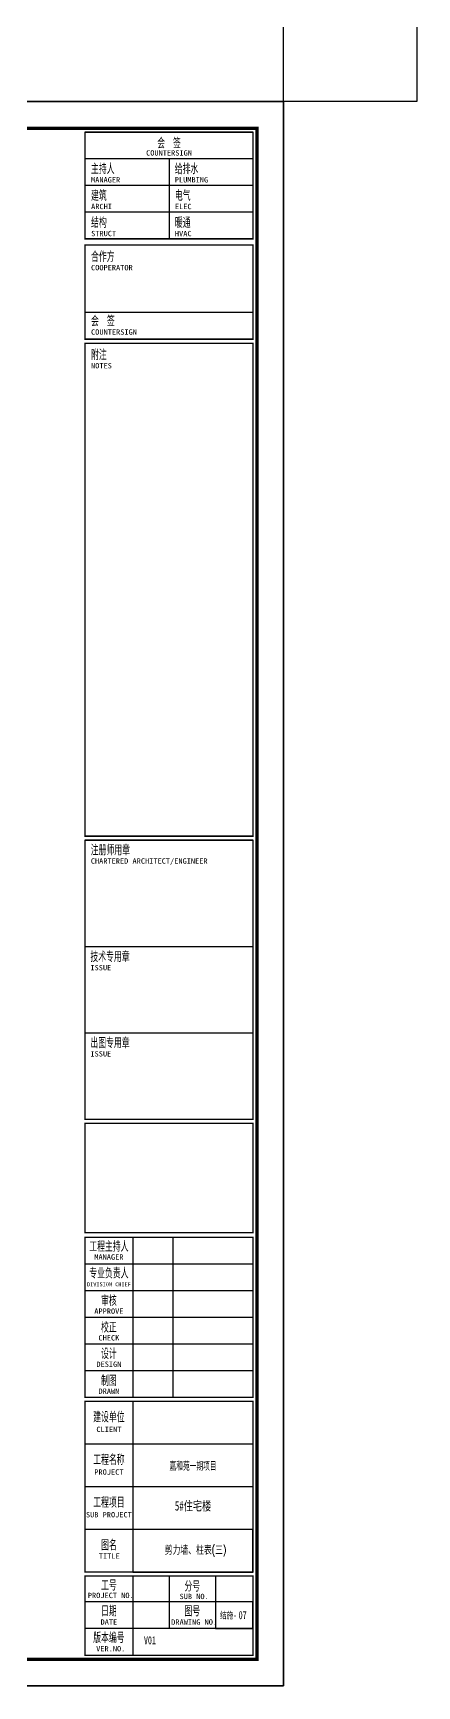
# Model space of a CAD drawing. Extents: x 154268 to 5133249, y -1832900 to 601179.
# Drawn here: x 624103 to 638504, y 477238 to 539209 of the extents above; entities that cross this region are included whole.
import ezdxf
from ezdxf.enums import TextEntityAlignment as Align

# ---------------------------------------------------------------- set-up
doc = ezdxf.new("R2010")
doc.units = 0
doc.header["$LTSCALE"] = 1000
doc.layers.add('_TSZ_PLOT_MARK', color=1, linetype='Continuous', plot=False)
for name, color, linetype in [('A-ANNO-TITLE', 3, 'Continuous'), ('S-FLOOR-说明', 7, 'Continuous'), ('S-HOLE-标注', 3, 'Continuous'), ('S-MOD-TXT', 7, 'Continuous'), ('楼号', 7, 'Continuous')]:
    doc.layers.add(name, color=color, linetype=linetype)
doc.styles.add('-宋体', font='', dxfattribs={"width": 0.8})
doc.styles.add('DD', font='romand__.ttf', dxfattribs={"width": 0.7, "bigfont": 'HZTXT.SHX'})
doc.styles.get('-宋体').set_extended_font_data('SimSun')

msp = doc.modelspace()

# ---------------------------------------------------------------- linework, layer by layer
at = {"layer": '_TSZ_PLOT_MARK'}
for points in [[(528403.6, 477238.3), (633503.6, 477238.3), (633503.6, 536638.3), (528403.6, 536638.3)], [(627843.2, 481507.5), (632353.6, 481507.5), (632353.6, 483107.5), (627843.2, 483107.5)], [(630948.6, 479388.3), (632353.6, 479388.3), (632353.6, 480388.3), (630948.6, 480388.3)]]:
    msp.add_lwpolyline(points, close=True, dxfattribs=at)
at = {"layer": 'A-ANNO-TITLE'}
for p, q in [((632353.6, 535488.3), (626053.6, 535488.3)), ((632353.6, 534488.3), (626053.6, 534488.3)), ((629203.6, 534488.3), (629203.6, 531488.3)), ((632353.6, 533488.3), (626053.6, 533488.3)), ((632353.6, 533488.3), (626053.6, 533488.3)), ((632353.6, 532488.3), (626053.6, 532488.3)), ((632353.6, 531488.3), (626053.6, 531488.3)), ((632353.6, 528731.6), (626053.6, 528731.6)), ((632353.6, 527727.4), (626053.6, 527727.4)), ((632353.6, 509092.9), (626053.6, 509092.9)), ((632353.6, 508942.9), (626053.6, 508942.9)), ((632353.6, 504942.9), (626053.6, 504942.9)), ((632353.6, 501712.6), (626053.6, 501712.6)), ((627843.2, 494057.5), (627843.2, 488057.5)), ((629343.2, 494057.5), (629343.2, 488057.5)), ((632353.6, 493057.5), (626053.6, 493057.5)), ((632353.6, 492057.5), (626053.6, 492057.5)), ((632353.6, 491057.5), (626053.6, 491057.5)), ((632353.6, 490057.5), (626053.6, 490057.5)), ((632353.6, 489057.5), (626053.6, 489057.5)), ((627843.2, 487907.5), (627843.2, 481507.5)), ((632353.6, 486307.5), (626053.6, 486307.5)), ((632353.6, 484707.5), (626053.6, 484707.5)), ((632353.6, 483107.5), (626053.6, 483107.5)), ((627843.2, 481357.5), (627843.2, 478388.3)), ((629203.6, 481357.5), (629203.6, 479388.3)), ((630948.6, 481357.5), (630948.6, 479388.3)), ((632353.6, 480388.3), (626053.6, 480388.3)), ((632353.6, 479388.3), (626053.6, 479388.3))]:
    msp.add_line(p, q, dxfattribs=at)
msp.add_lwpolyline([(528403.6, 477238.3), (528403.6, 536638.3), (633503.6, 536638.3), (633503.6, 477238.3)], close=True, dxfattribs=at)
for points, const_width in [([(530903.6, 478238.3), (530903.6, 535638.3), (632503.6, 535638.3), (632503.6, 478238.3)], 120), ([(626053.6, 535488.3), (626053.6, 531488.3), (632353.6, 531488.3), (632353.6, 535488.3)], 50), ([(626053.6, 527727.4), (632353.6, 527727.4), (632353.6, 531256.4), (626053.6, 531256.4)], 50), ([(626053.6, 508942.9), (626053.6, 498482.4), (632353.6, 498482.4), (632353.6, 508942.9), (632353.6, 508942.9), (626053.6, 508942.9)], 50), ([(626053.6, 498332.4), (626053.6, 494232.4), (632353.6, 494232.4), (632353.6, 498332.4)], 50), ([(626053.6, 494057.5), (626053.6, 488057.5), (632353.6, 488057.5), (632353.6, 494057.5)], 50), ([(626053.6, 494057.5), (626053.6, 488057.5), (632353.6, 488057.5), (632353.6, 494057.5)], 50), ([(626053.6, 487907.5), (626053.6, 481507.5), (632353.6, 481507.5), (632353.6, 487907.5)], 50), ([(626053.6, 481357.5), (626053.6, 478388.3), (632353.6, 478388.3), (632353.6, 481357.5)], 50)]:
    msp.add_lwpolyline(points, close=True, dxfattribs=dict(at, const_width=const_width))
at = {"layer": 'A-ANNO-TITLE', "const_width": 50, "elevation": 100}
msp.add_lwpolyline([(626053.6, 527577.4), (626053.6, 509092.9), (632353.6, 509092.9), (632353.6, 527577.4), (632353.6, 527577.4), (626053.6, 527577.4)], close=True, dxfattribs=at)
at = {"layer": 'A-ANNO-TITLE'}
msp.add_point((632503.6, 478238.3), dxfattribs=at)
msp.add_point((632503.6, 478238.3), dxfattribs=at)
at = {"layer": 'S-HOLE-标注', "linetype": 'Continuous'}
msp.add_lwpolyline([(633503.6, 541638.3), (638503.6, 541638.3), (638503.6, 536638.3), (633503.6, 536638.3)], close=True, dxfattribs=at)

# ---------------------------------------------------------------- texts
at = {"layer": 'A-ANNO-TITLE', "style": '-宋体'}
for s, height, p in [('COUNTERSIGN', 200, (629203.6, 534615.1)), ('MANAGER', 200, (626948.4, 493220.7)), ('DIVISION CHIEF', 150, (626948.4, 492220.7)), ('APPROVE', 200, (626948.4, 491190.7)), ('CHECK', 200, (626948.4, 490189.7)), ('DESIGN', 200, (626948.4, 489200.7)), ('DRAWN', 200, (626948.4, 488189.7)), ('CLIENT', 200, (626948.4, 486758)), ('PROJECT', 200, (626948.4, 485158)), ('SUB PROJECT', 200, (626948.4, 483558)), ('TITLE', 200, (626962.7, 482005.7)), ('PROJECT NO.', 200, (627018.4, 480532.3)), ('SUB NO.', 200, (630146.1, 480493.6)), ('DATE', 200, (626948.4, 479534.9)), ('DRAWING NO.', 200, (630146.1, 479532.3)), ('VER.NO.', 200, (627018.4, 478534.9))]:
    msp.add_text(s, height=height, dxfattribs=at).set_placement(p, align=Align.CENTER)
at = {"layer": 'A-ANNO-TITLE', "style": '-宋体', "width": 0.6}
for s, p in [('会  签', (629203.6, 534918.9)), ('工程主持人', (626948.4, 493553.7)), ('专业负责人', (626948.4, 492553.7)), ('审核', (626948.4, 491523.7)), ('校正', (626948.4, 490522.6)), ('设计', (626948.4, 489533.6)), ('制图', (626948.4, 488522.6)), ('建设单位', (626948.4, 487157.5)), ('工程名称', (626948.4, 485557.5)), ('工程项目', (626948.4, 483957.5)), ('图名', (626950.7, 482357.5)), ('工号', (626948.4, 480853.3)), ('分号', (630076.1, 480814.6)), ('日期', (626948.4, 479886.6)), ('图号', (630076.1, 479884.1)), ('版本编号', (626948.4, 478886.6))]:
    msp.add_text(s, height=350, dxfattribs=at).set_placement(p, align=Align.CENTER)
for s, p in [('主持人', (626277.8, 533956)), ('给排水', (629420.4, 533956)), ('建筑', (626277.8, 532956)), ('电气', (629423.6, 532956)), ('结构', (626281, 531941.9)), ('暖通', (629423.6, 531941.9)), ('合作方', (626277.8, 530665.5)), ('会  签  ', (626277.8, 528249.3)), ('附注', (626277.8, 526985.5)), ('注册师用章', (626269, 508417.8)), ('技术专用章', (626254.8, 504417.4)), ('出图专用章', (626254.8, 501187.1))]:
    msp.add_text(s, height=350, dxfattribs=at).set_placement(p)
at = {"layer": 'A-ANNO-TITLE', "style": '-宋体'}
for s, p in [('MANAGER', (626277.8, 533606)), ('PLUMBING', (629420.4, 533606)), ('ARCHI', (626281, 532606)), ('ELEC', (629423.6, 532606)), ('STRUCT', (626281, 531591.9)), ('HVAC', (629423.6, 531591.9)), ('COOPERATOR', (626277.8, 530315.5)), ('COUNTERSIGN', (626277.8, 527899.3)), ('NOTES', (626277.8, 526635.5)), ('CHARTERED ARCHITECT/ENGINEER', (626269, 508067.8)), ('ISSUE', (626254.8, 504067.4)), ('ISSUE', (626254.8, 500837.1))]:
    msp.add_text(s, height=200, dxfattribs=at).set_placement(p)
at = {"layer": 'S-FLOOR-说明', "style": '-宋体', "width": 0.6}
msp.add_text('嘉和苑一期项目', height=300, dxfattribs=at).set_placement((630105.1, 485342.3), align=Align.CENTER)
at = {"layer": 'S-FLOOR-说明', "color": 2, "style": '-宋体', "width": 0.7}
for s, height, p in [('结施-', 250, (631432.6, 479764)), ('V01', 300, (628488.2, 478800.8))]:
    msp.add_text(s, height=height, dxfattribs=at).set_placement(p, align=Align.CENTER)
at = {"layer": 'S-MOD-TXT', "color": 1, "style": 'DD', "width": 0.7}
msp.add_text('剪力墙、柱表(三)', height=300, dxfattribs=at).set_placement((630197.7, 482339.3), align=Align.MIDDLE_CENTER)
at = {"layer": 'S-MOD-TXT', "color": 1, "style": '-宋体', "width": 0.7}
msp.add_text('07', height=300, dxfattribs=at).set_placement((631816, 479743.1))
at = {"layer": '楼号', "style": '-宋体', "width": 0.7}
msp.add_text('5#住宅楼', height=350, dxfattribs=at).set_placement((630104, 483814.4), align=Align.CENTER)

doc.saveas('drawing.dxf')
